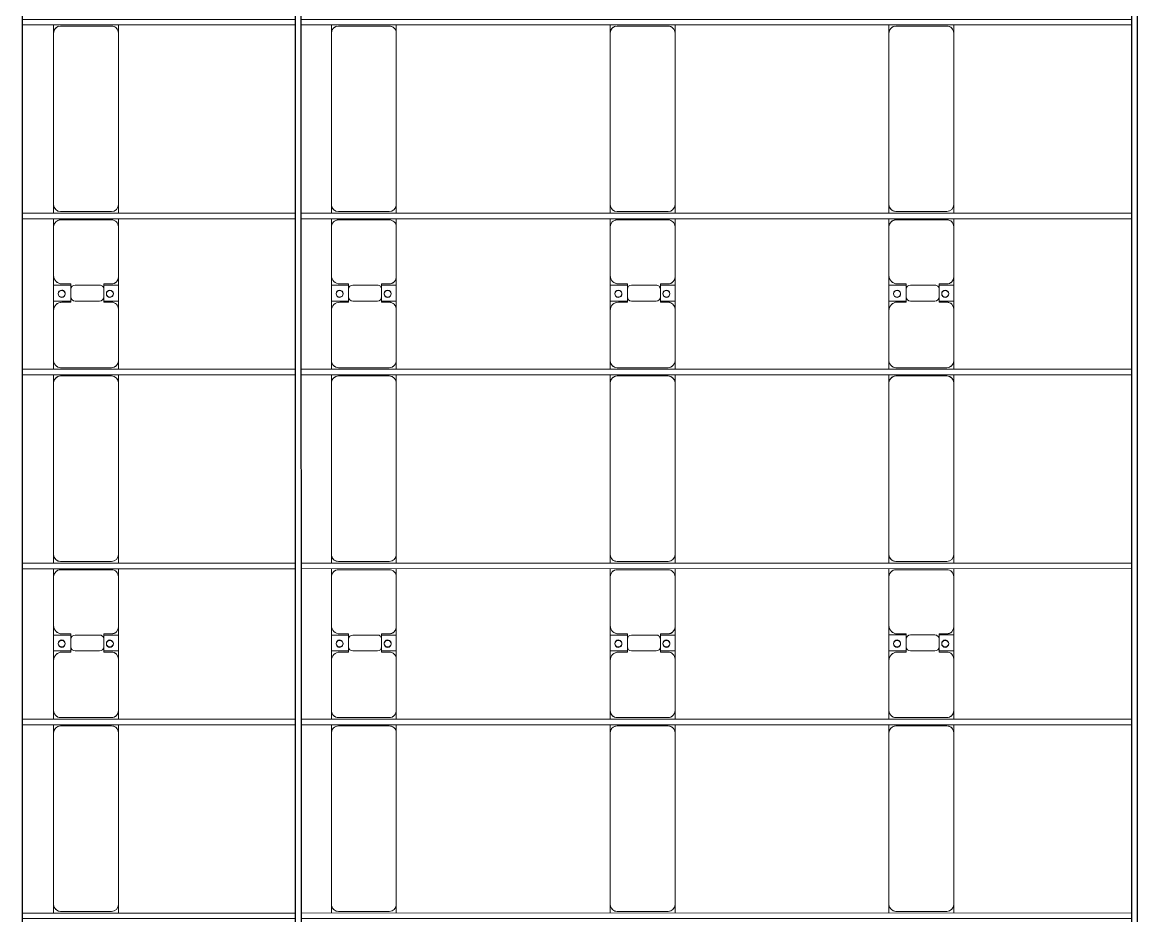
# Model space of a CAD drawing. Header units: millimetres. Extents: x -496478 to -186190, y -204059 to -87354.
# Drawn here: x -465192 to -457231, y -137464 to -131054 of the extents above; entities that cross this region are included whole.
import ezdxf

# ---------------------------------------------------------------- set-up
doc = ezdxf.new("R2010")
doc.units = ezdxf.units.MM
for name, color, linetype, lineweight in [('A-DETL-MBND', 5, 'Continuous', 9), ('A-GENM', 13, 'Continuous', 9), ('S-BEAM', 12, 'Continuous', 9)]:
    doc.layers.add(name, color=color, linetype=linetype, lineweight=lineweight)

# ---------------------------------------------------------------- blocks, each defined once
blk = doc.blocks.new('Dầm C52 - Dầm C52-24978-BỐ TRÍ KHUNG KẾT CẤU BÈ PIN 01')
at = {"layer": 'S-BEAM', "color": 1}
for p, q in [((67389.1, 20), (73349.1, 20)), ((73389.1, 20), (75349.1, 20)), ((73349.1, -20), (67389.1, -20)), ((75349.1, -20), (73389.1, -20))]:
    blk.add_line(p, q, dxfattribs=at)
blk = doc.blocks.new('Dai phao do pin - DẢI PHAO ĐỠ PIN-V105-BỐ TRÍ KHUNG KẾT CẤU BÈ PIN 01')
at = {"layer": 'A-DETL-MBND', "color": 8}
for p, q in [((44498, 241.6), (44559.7, 241.6)), ((45790.3, 241.6), (44559.7, 241.6)), ((45790.3, 241.6), (45848, 241.6)), ((45888, 241.6), (45949.7, 241.6)), ((46309.7, 241.6), (45949.7, 241.6)), ((46309.7, 241.6), (46492.2, 241.6)), ((46377.8, 241.6), (46560.3, 241.6)), ((46377.8, 118.2), (46377.8, 241.6)), ((46492.2, 241.6), (46492.2, 118.2)), ((46910.3, 241.6), (46560.3, 241.6)), ((46910.3, 241.6), (46968, 241.6)), ((47008, 241.6), (47069.7, 241.6)), ((48300.3, 241.6), (47069.7, 241.6)), ((48300.3, 241.6), (48358, 241.6)), ((48398, 241.6), (48459.7, 241.6)), ((48819.7, 241.6), (48459.7, 241.6)), ((48819.7, 241.6), (49002.2, 241.6)), ((48887.8, 241.6), (49070.3, 241.6)), ((48887.8, 118.2), (48887.8, 241.6)), ((49002.2, 241.6), (49002.2, 118.2)), ((49420.3, 241.6), (49070.3, 241.6)), ((49420.3, 241.6), (49478, 241.6)), ((49518, 241.6), (49579.7, 241.6)), ((50810.3, 241.6), (49579.7, 241.6)), ((50810.3, 241.6), (50868, 241.6)), ((44509.7, 191.6), (44509.7, -173.4)), ((45840.3, -173.4), (45840.3, 191.6)), ((45899.7, 191.6), (45899.7, -173.4)), ((46369.7, 118.2), (46369.7, 181.6)), ((46500.3, 181.6), (46500.3, 118.2)), ((46960.3, -173.4), (46960.3, 191.6)), ((47019.7, 191.6), (47019.7, -173.4)), ((48350.3, -173.4), (48350.3, 191.6)), ((48409.7, 191.6), (48409.7, -173.4)), ((48879.7, 118.2), (48879.7, 181.6)), ((49010.3, 181.6), (49010.3, 118.2)), ((49470.3, -173.4), (49470.3, 191.6)), ((49529.7, 191.6), (49529.7, -173.4)), ((50860.3, -173.4), (50860.3, 191.6)), ((46462.2, 118.2), (46369.7, 118.2)), ((46377.8, 88.2), (46377.8, -88.2)), ((46500.3, 118.2), (46407.8, 118.2)), ((46492.2, -88.2), (46492.2, 88.2)), ((48972.2, 118.2), (48879.7, 118.2)), ((48887.8, 88.2), (48887.8, -88.2)), ((49010.3, 118.2), (48917.8, 118.2)), ((49002.2, -88.2), (49002.2, 88.2)), ((46369.7, -173.4), (46369.7, -118.2)), ((46369.7, -118.2), (46462.2, -118.2)), ((46377.8, -223.4), (46377.8, -118.2)), ((46407.8, -118.2), (46500.3, -118.2)), ((46492.2, -118.2), (46492.2, -223.4)), ((46500.3, -118.2), (46500.3, -173.4)), ((48879.7, -173.4), (48879.7, -118.2)), ((48879.7, -118.2), (48972.2, -118.2)), ((48887.8, -223.4), (48887.8, -118.2)), ((48917.8, -118.2), (49010.3, -118.2)), ((49002.2, -118.2), (49002.2, -223.4)), ((49010.3, -118.2), (49010.3, -173.4)), ((44559.7, -223.4), (44498, -223.4)), ((44559.7, -223.4), (45790.3, -223.4)), ((45848, -223.4), (45790.3, -223.4)), ((45949.7, -223.4), (45888, -223.4)), ((45949.7, -223.4), (46319.7, -223.4)), ((46492.2, -223.4), (46319.7, -223.4)), ((46550.3, -223.4), (46377.8, -223.4)), ((46550.3, -223.4), (46910.3, -223.4)), ((46968, -223.4), (46910.3, -223.4)), ((47069.7, -223.4), (47008, -223.4)), ((47069.7, -223.4), (48300.3, -223.4)), ((48358, -223.4), (48300.3, -223.4)), ((48459.7, -223.4), (48398, -223.4)), ((48459.7, -223.4), (48829.7, -223.4)), ((49002.2, -223.4), (48829.7, -223.4)), ((49060.3, -223.4), (48887.8, -223.4)), ((49060.3, -223.4), (49420.3, -223.4)), ((49478, -223.4), (49420.3, -223.4)), ((49579.7, -223.4), (49518, -223.4)), ((49579.7, -223.4), (50810.3, -223.4)), ((50868, -223.4), (50810.3, -223.4))]:
    blk.add_line(p, q, dxfattribs=at)
for centre, radius, start, end in [((44559.7, 191.6), 50, 90, 180), ((44559.7, 191.6), 50, 105, 180), ((45790.3, 191.6), 50, 0, 90), ((45790.3, 191.6), 50, 15, 90), ((45949.7, 191.6), 50, 90, 180), ((46309.7, 181.6), 60, 0, 90), ((46560.3, 181.6), 60, 90, 180), ((46910.3, 191.6), 50, 360, 90), ((47069.7, 191.6), 50, 90, 180), ((47069.7, 191.6), 50, 105, 180), ((48300.3, 191.6), 50, 0, 90), ((48300.3, 191.6), 50, 45, 90), ((48459.7, 191.6), 50, 90, 180), ((48819.7, 181.6), 60, 0, 90), ((49070.3, 181.6), 60, 90, 180), ((49420.3, 191.6), 50, 0, 90), ((49579.7, 191.6), 50, 90, 180), ((49579.7, 191.6), 50, 105, 180), ((50810.3, 191.6), 50, 0, 90), ((50810.3, 191.6), 50, 15, 90), ((45949.7, 191.6), 50, 135, 180), ((46309.7, 181.6), 60, 0, 45), ((46428.6, 183.2), 25, 0, 180), ((46428.6, 183.2), 25, 180, 0), ((46431.4, 183.2), 25, 0, 180), ((46431.4, 183.2), 25, 180, 0), ((46431.4, 183.2), 25, 180, 195), ((46560.3, 181.6), 60, 135, 180), ((46910.3, 191.6), 50, 360, 45), ((48300.3, 191.6), 50, 15, 42.26339), ((48459.7, 191.6), 50, 135, 180), ((48819.7, 181.6), 60, 0, 45), ((48938.6, 183.2), 25, 0, 180), ((48938.6, 183.2), 25, 180, 0), ((48941.4, 183.2), 25, 360, 180), ((48941.4, 183.2), 25, 180, 360), ((48941.4, 183.2), 25, 180, 195), ((49070.3, 181.6), 60, 135, 180), ((49420.3, 191.6), 50, 0, 45), ((46407.8, 88.2), 30, 90, 180), ((46462.2, 88.2), 30, 360, 90), ((48917.8, 88.2), 30, 90, 180), ((48972.2, 88.2), 30, 360, 90), ((46407.8, -88.2), 30, 180, 270), ((46428.6, -161.8), 25, 0, 180), ((46431.4, -161.8), 25, 0, 180), ((46431.4, -161.8), 25, 120, 180), ((46431.4, -161.8), 25, 75, 105), ((46428.6, -161.8), 25, 75, 90), ((46428.6, -161.8), 25, 30, 45), ((46428.6, -161.8), 25, 0, 15), ((46462.2, -88.2), 30, 270, 0), ((48917.8, -88.2), 30, 180, 270), ((48938.6, -161.8), 25, 0, 180), ((48941.4, -161.8), 25, 0, 180), ((48941.4, -161.8), 25, 120, 180), ((48941.4, -161.8), 25, 75, 105), ((48938.6, -161.8), 25, 75, 90), ((48938.6, -161.8), 25, 30, 45), ((48938.6, -161.8), 25, 0, 15), ((48972.2, -88.2), 30, 270, 0), ((44559.7, -173.4), 50, 180, 270), ((44559.7, -173.4), 50, 180, 270), ((45790.3, -173.4), 50, 270, 0), ((45790.3, -173.4), 50, 285, 0), ((45949.7, -173.4), 50, 180, 270), ((45949.7, -173.4), 50, 180, 225), ((46319.7, -173.4), 50, 270, 0), ((46319.7, -173.4), 50, 315, 0), ((46428.6, -161.8), 25, 180, 360), ((46431.4, -161.8), 25, 180, 0), ((46550.3, -173.4), 50, 180, 270), ((46550.3, -173.4), 50, 180, 225), ((46910.3, -173.4), 50, 270, 0), ((46910.3, -173.4), 50, 315, 0), ((47069.7, -173.4), 50, 180, 270), ((47069.7, -173.4), 50, 180, 270), ((48300.3, -173.4), 50, 270, 360), ((48300.3, -173.4), 50, 285, 315), ((48300.3, -173.4), 50, 317.72582, 360), ((48459.7, -173.4), 50, 180, 270), ((48459.7, -173.4), 50, 180, 225), ((48829.7, -173.4), 50, 270, 360), ((48829.7, -173.4), 50, 315, 360), ((48938.6, -161.8), 25, 180, 360), ((48941.4, -161.8), 25, 180, 360), ((49060.3, -173.4), 50, 180, 270), ((49060.3, -173.4), 50, 180, 225), ((49420.3, -173.4), 50, 270, 0), ((49420.3, -173.4), 50, 315, 0), ((49579.7, -173.4), 50, 180, 270), ((49579.7, -173.4), 50, 180, 270), ((50810.3, -173.4), 50, 270, 0), ((50810.3, -173.4), 50, 285, 0)]:
    blk.add_arc(centre, radius, start, end, dxfattribs=at)
blk = doc.blocks.new('Dai phao do pin - DẢI PHAO ĐỠ PIN-V106-BỐ TRÍ KHUNG KẾT CẤU BÈ PIN 01')
at = {"layer": 'A-DETL-MBND', "color": 8}
for p, q in [((44498, 241.6), (44559.7, 241.6)), ((45790.3, 241.6), (44559.7, 241.6)), ((45790.3, 241.6), (45848, 241.6)), ((45888, 241.6), (45949.7, 241.6)), ((46309.7, 241.6), (45949.7, 241.6)), ((46309.7, 241.6), (46492.2, 241.6)), ((46377.8, 241.6), (46560.3, 241.6)), ((46377.8, 118.2), (46377.8, 241.6)), ((46492.2, 241.6), (46492.2, 118.2)), ((46910.3, 241.6), (46560.3, 241.6)), ((46910.3, 241.6), (46968, 241.6)), ((47008, 241.6), (47069.7, 241.6)), ((48300.3, 241.6), (47069.7, 241.6)), ((48300.3, 241.6), (48358, 241.6)), ((48398, 241.6), (48459.7, 241.6)), ((48819.7, 241.6), (48459.7, 241.6)), ((48819.7, 241.6), (49002.2, 241.6)), ((48887.8, 241.6), (49070.3, 241.6)), ((48887.8, 118.2), (48887.8, 241.6)), ((49002.2, 241.6), (49002.2, 118.2)), ((49420.3, 241.6), (49070.3, 241.6)), ((49420.3, 241.6), (49478, 241.6)), ((49518, 241.6), (49579.7, 241.6)), ((50810.3, 241.6), (49579.7, 241.6)), ((50810.3, 241.6), (50868, 241.6)), ((44509.7, 191.6), (44509.7, -173.4)), ((45840.3, -173.4), (45840.3, 191.6)), ((45899.7, 191.6), (45899.7, -173.4)), ((46369.7, 118.2), (46369.7, 181.6)), ((46500.3, 181.6), (46500.3, 118.2)), ((46960.3, -173.4), (46960.3, 191.6)), ((47019.7, 191.6), (47019.7, -173.4)), ((48350.3, -173.4), (48350.3, 191.6)), ((48409.7, 191.6), (48409.7, -173.4)), ((48879.7, 118.2), (48879.7, 181.6)), ((49010.3, 181.6), (49010.3, 118.2)), ((49470.3, -173.4), (49470.3, 191.6)), ((49529.7, 191.6), (49529.7, -173.4)), ((50860.3, -173.4), (50860.3, 191.6)), ((46462.2, 118.2), (46369.7, 118.2)), ((46377.8, 88.2), (46377.8, -88.2)), ((46500.3, 118.2), (46407.8, 118.2)), ((46492.2, -88.2), (46492.2, 88.2)), ((48972.2, 118.2), (48879.7, 118.2)), ((48887.8, 88.2), (48887.8, -88.2)), ((49010.3, 118.2), (48917.8, 118.2)), ((49002.2, -88.2), (49002.2, 88.2)), ((46369.7, -173.4), (46369.7, -118.2)), ((46369.7, -118.2), (46462.2, -118.2)), ((46377.8, -223.4), (46377.8, -118.2)), ((46407.8, -118.2), (46500.3, -118.2)), ((46492.2, -118.2), (46492.2, -223.4)), ((46500.3, -118.2), (46500.3, -173.4)), ((48879.7, -173.4), (48879.7, -118.2)), ((48879.7, -118.2), (48972.2, -118.2)), ((48887.8, -223.4), (48887.8, -118.2)), ((48917.8, -118.2), (49010.3, -118.2)), ((49002.2, -118.2), (49002.2, -223.4)), ((49010.3, -118.2), (49010.3, -173.4)), ((44559.7, -223.4), (44498, -223.4)), ((44559.7, -223.4), (45790.3, -223.4)), ((45848, -223.4), (45790.3, -223.4)), ((45949.7, -223.4), (45888, -223.4)), ((45949.7, -223.4), (46319.7, -223.4)), ((46492.2, -223.4), (46319.7, -223.4)), ((46550.3, -223.4), (46377.8, -223.4)), ((46550.3, -223.4), (46910.3, -223.4)), ((46968, -223.4), (46910.3, -223.4)), ((47069.7, -223.4), (47008, -223.4)), ((47069.7, -223.4), (48300.3, -223.4)), ((48358, -223.4), (48300.3, -223.4)), ((48459.7, -223.4), (48398, -223.4)), ((48459.7, -223.4), (48829.7, -223.4)), ((49002.2, -223.4), (48829.7, -223.4)), ((49060.3, -223.4), (48887.8, -223.4)), ((49060.3, -223.4), (49420.3, -223.4)), ((49478, -223.4), (49420.3, -223.4)), ((49579.7, -223.4), (49518, -223.4)), ((49579.7, -223.4), (50810.3, -223.4)), ((50868, -223.4), (50810.3, -223.4))]:
    blk.add_line(p, q, dxfattribs=at)
for centre, radius, start, end in [((44559.7, 191.6), 50, 90, 180), ((44559.7, 191.6), 50, 105, 180), ((45790.3, 191.6), 50, 0, 90), ((45790.3, 191.6), 50, 15, 90), ((45949.7, 191.6), 50, 90, 180), ((46309.7, 181.6), 60, 0, 90), ((46560.3, 181.6), 60, 90, 180), ((46910.3, 191.6), 50, 360, 90), ((47069.7, 191.6), 50, 90, 180), ((47069.7, 191.6), 50, 105, 180), ((48300.3, 191.6), 50, 0, 90), ((48300.3, 191.6), 50, 45, 90), ((48459.7, 191.6), 50, 90, 180), ((48819.7, 181.6), 60, 0, 90), ((49070.3, 181.6), 60, 90, 180), ((49420.3, 191.6), 50, 0, 90), ((49579.7, 191.6), 50, 90, 180), ((49579.7, 191.6), 50, 105, 180), ((50810.3, 191.6), 50, 0, 90), ((50810.3, 191.6), 50, 15, 90), ((45949.7, 191.6), 50, 135, 180), ((46309.7, 181.6), 60, 0, 45), ((46428.6, 183.2), 25, 0, 180), ((46428.6, 183.2), 25, 180, 0), ((46431.4, 183.2), 25, 0, 180), ((46431.4, 183.2), 25, 180, 0), ((46431.4, 183.2), 25, 180, 195), ((46560.3, 181.6), 60, 135, 180), ((46910.3, 191.6), 50, 360, 45), ((48300.3, 191.6), 50, 15, 42.2134), ((48459.7, 191.6), 50, 135, 180), ((48819.7, 181.6), 60, 0, 45), ((48938.6, 183.2), 25, 0, 180), ((48938.6, 183.2), 25, 180, 0), ((48941.4, 183.2), 25, 360, 180), ((48941.4, 183.2), 25, 180, 360), ((48941.4, 183.2), 25, 180, 195), ((49070.3, 181.6), 60, 135, 180), ((49420.3, 191.6), 50, 0, 45), ((46407.8, 88.2), 30, 90, 180), ((46462.2, 88.2), 30, 360, 90), ((48917.8, 88.2), 30, 90, 180), ((48972.2, 88.2), 30, 360, 90), ((46407.8, -88.2), 30, 180, 270), ((46428.6, -161.8), 25, 0, 180), ((46431.4, -161.8), 25, 0, 180), ((46431.4, -161.8), 25, 120, 180), ((46431.4, -161.8), 25, 75, 105), ((46428.6, -161.8), 25, 75, 90), ((46428.6, -161.8), 25, 30, 45), ((46428.6, -161.8), 25, 0, 15), ((46462.2, -88.2), 30, 270, 0), ((48917.8, -88.2), 30, 180, 270), ((48938.6, -161.8), 25, 0, 180), ((48941.4, -161.8), 25, 0, 180), ((48941.4, -161.8), 25, 120, 180), ((48941.4, -161.8), 25, 75, 105), ((48938.6, -161.8), 25, 75, 90), ((48938.6, -161.8), 25, 30, 45), ((48938.6, -161.8), 25, 0, 15), ((48972.2, -88.2), 30, 270, 0), ((44559.7, -173.4), 50, 180, 270), ((44559.7, -173.4), 50, 180, 270), ((45790.3, -173.4), 50, 270, 0), ((45790.3, -173.4), 50, 285, 0), ((45949.7, -173.4), 50, 180, 270), ((45949.7, -173.4), 50, 180, 225), ((46319.7, -173.4), 50, 270, 0), ((46319.7, -173.4), 50, 315, 0), ((46428.6, -161.8), 25, 180, 360), ((46431.4, -161.8), 25, 180, 0), ((46550.3, -173.4), 50, 180, 270), ((46550.3, -173.4), 50, 180, 225), ((46910.3, -173.4), 50, 270, 0), ((46910.3, -173.4), 50, 315, 0), ((47069.7, -173.4), 50, 180, 270), ((47069.7, -173.4), 50, 180, 270), ((48300.3, -173.4), 50, 270, 360), ((48300.3, -173.4), 50, 285, 315), ((48300.3, -173.4), 50, 317.77581, 360), ((48459.7, -173.4), 50, 180, 270), ((48459.7, -173.4), 50, 180, 225), ((48829.7, -173.4), 50, 270, 360), ((48829.7, -173.4), 50, 315, 360), ((48938.6, -161.8), 25, 180, 360), ((48941.4, -161.8), 25, 180, 360), ((49060.3, -173.4), 50, 180, 270), ((49060.3, -173.4), 50, 180, 225), ((49420.3, -173.4), 50, 270, 0), ((49420.3, -173.4), 50, 315, 0), ((49579.7, -173.4), 50, 180, 270), ((49579.7, -173.4), 50, 180, 270), ((50810.3, -173.4), 50, 270, 0), ((50810.3, -173.4), 50, 285, 0)]:
    blk.add_arc(centre, radius, start, end, dxfattribs=at)
blk = doc.blocks.new('Dai phao do pin - DẢI PHAO ĐỠ PIN-V107-BỐ TRÍ KHUNG KẾT CẤU BÈ PIN 01')
at = {"layer": 'A-DETL-MBND', "color": 8}
for p, q in [((44498, 241.6), (44559.7, 241.6)), ((45790.3, 241.6), (44559.7, 241.6)), ((45790.3, 241.6), (45848, 241.6)), ((45888, 241.6), (45949.7, 241.6)), ((46309.7, 241.6), (45949.7, 241.6)), ((46309.7, 241.6), (46492.2, 241.6)), ((46377.8, 241.6), (46560.3, 241.6)), ((46377.8, 118.2), (46377.8, 241.6)), ((46492.2, 241.6), (46492.2, 118.2)), ((46910.3, 241.6), (46560.3, 241.6)), ((46910.3, 241.6), (46968, 241.6)), ((47008, 241.6), (47069.7, 241.6)), ((48300.3, 241.6), (47069.7, 241.6)), ((48300.3, 241.6), (48358, 241.6)), ((48398, 241.6), (48459.7, 241.6)), ((48819.7, 241.6), (48459.7, 241.6)), ((48819.7, 241.6), (49002.2, 241.6)), ((48887.8, 241.6), (49070.3, 241.6)), ((48887.8, 118.2), (48887.8, 241.6)), ((49002.2, 241.6), (49002.2, 118.2)), ((49420.3, 241.6), (49070.3, 241.6)), ((49420.3, 241.6), (49478, 241.6)), ((49518, 241.6), (49579.7, 241.6)), ((50810.3, 241.6), (49579.7, 241.6)), ((50810.3, 241.6), (50868, 241.6)), ((44509.7, 191.6), (44509.7, -173.4)), ((45840.3, -173.4), (45840.3, 191.6)), ((45899.7, 191.6), (45899.7, -173.4)), ((46369.7, 118.2), (46369.7, 181.6)), ((46500.3, 181.6), (46500.3, 118.2)), ((46960.3, -173.4), (46960.3, 191.6)), ((47019.7, 191.6), (47019.7, -173.4)), ((48350.3, -173.4), (48350.3, 191.6)), ((48409.7, 191.6), (48409.7, -173.4)), ((48879.7, 118.2), (48879.7, 181.6)), ((49010.3, 181.6), (49010.3, 118.2)), ((49470.3, -173.4), (49470.3, 191.6)), ((49529.7, 191.6), (49529.7, -173.4)), ((50860.3, -173.4), (50860.3, 191.6)), ((46462.2, 118.2), (46369.7, 118.2)), ((46377.8, 88.2), (46377.8, -88.2)), ((46500.3, 118.2), (46407.8, 118.2)), ((46492.2, -88.2), (46492.2, 88.2)), ((48972.2, 118.2), (48879.7, 118.2)), ((48887.8, 88.2), (48887.8, -88.2)), ((49010.3, 118.2), (48917.8, 118.2)), ((49002.2, -88.2), (49002.2, 88.2)), ((46369.7, -173.4), (46369.7, -118.2)), ((46369.7, -118.2), (46462.2, -118.2)), ((46377.8, -223.4), (46377.8, -118.2)), ((46407.8, -118.2), (46500.3, -118.2)), ((46492.2, -118.2), (46492.2, -223.4)), ((46500.3, -118.2), (46500.3, -173.4)), ((48879.7, -173.4), (48879.7, -118.2)), ((48879.7, -118.2), (48972.2, -118.2)), ((48887.8, -223.4), (48887.8, -118.2)), ((48917.8, -118.2), (49010.3, -118.2)), ((49002.2, -118.2), (49002.2, -223.4)), ((49010.3, -118.2), (49010.3, -173.4)), ((44559.7, -223.4), (44498, -223.4)), ((44559.7, -223.4), (45790.3, -223.4)), ((45848, -223.4), (45790.3, -223.4)), ((45949.7, -223.4), (45888, -223.4)), ((45949.7, -223.4), (46319.7, -223.4)), ((46492.2, -223.4), (46319.7, -223.4)), ((46550.3, -223.4), (46377.8, -223.4)), ((46550.3, -223.4), (46910.3, -223.4)), ((46968, -223.4), (46910.3, -223.4)), ((47069.7, -223.4), (47008, -223.4)), ((47069.7, -223.4), (48300.3, -223.4)), ((48358, -223.4), (48300.3, -223.4)), ((48459.7, -223.4), (48398, -223.4)), ((48459.7, -223.4), (48829.7, -223.4)), ((49002.2, -223.4), (48829.7, -223.4)), ((49060.3, -223.4), (48887.8, -223.4)), ((49060.3, -223.4), (49420.3, -223.4)), ((49478, -223.4), (49420.3, -223.4)), ((49579.7, -223.4), (49518, -223.4)), ((49579.7, -223.4), (50810.3, -223.4)), ((50868, -223.4), (50810.3, -223.4))]:
    blk.add_line(p, q, dxfattribs=at)
for centre, radius, start, end in [((44559.7, 191.6), 50, 90, 180), ((44559.7, 191.6), 50, 105, 180), ((45790.3, 191.6), 50, 0, 90), ((45790.3, 191.6), 50, 15, 90), ((45949.7, 191.6), 50, 90, 180), ((46309.7, 181.6), 60, 0, 90), ((46560.3, 181.6), 60, 90, 180), ((46910.3, 191.6), 50, 360, 90), ((47069.7, 191.6), 50, 90, 180), ((47069.7, 191.6), 50, 105, 180), ((48300.3, 191.6), 50, 0, 90), ((48300.3, 191.6), 50, 45, 90), ((48459.7, 191.6), 50, 90, 180), ((48819.7, 181.6), 60, 0, 90), ((49070.3, 181.6), 60, 90, 180), ((49420.3, 191.6), 50, 0, 90), ((49579.7, 191.6), 50, 90, 180), ((49579.7, 191.6), 50, 105, 180), ((50810.3, 191.6), 50, 0, 90), ((50810.3, 191.6), 50, 15, 90), ((45949.7, 191.6), 50, 135, 180), ((46309.7, 181.6), 60, 0, 45), ((46428.6, 183.2), 25, 0, 180), ((46428.6, 183.2), 25, 180, 0), ((46431.4, 183.2), 25, 0, 180), ((46431.4, 183.2), 25, 180, 0), ((46431.4, 183.2), 25, 180, 195), ((46560.3, 181.6), 60, 135, 180), ((46910.3, 191.6), 50, 360, 45), ((48300.3, 191.6), 50, 15, 42.16341), ((48459.7, 191.6), 50, 135, 180), ((48819.7, 181.6), 60, 0, 45), ((48938.6, 183.2), 25, 0, 180), ((48938.6, 183.2), 25, 180, 0), ((48941.4, 183.2), 25, 360, 180), ((48941.4, 183.2), 25, 180, 360), ((48941.4, 183.2), 25, 180, 195), ((49070.3, 181.6), 60, 135, 180), ((49420.3, 191.6), 50, 0, 45), ((46407.8, 88.2), 30, 90, 180), ((46462.2, 88.2), 30, 360, 90), ((48917.8, 88.2), 30, 90, 180), ((48972.2, 88.2), 30, 360, 90), ((46407.8, -88.2), 30, 180, 270), ((46428.6, -161.8), 25, 0, 180), ((46431.4, -161.8), 25, 0, 180), ((46431.4, -161.8), 25, 120, 180), ((46431.4, -161.8), 25, 75, 105), ((46428.6, -161.8), 25, 75, 90), ((46428.6, -161.8), 25, 30, 45), ((46428.6, -161.8), 25, 0, 15), ((46462.2, -88.2), 30, 270, 0), ((48917.8, -88.2), 30, 180, 270), ((48938.6, -161.8), 25, 0, 180), ((48941.4, -161.8), 25, 0, 180), ((48941.4, -161.8), 25, 120, 180), ((48941.4, -161.8), 25, 75, 105), ((48938.6, -161.8), 25, 75, 90), ((48938.6, -161.8), 25, 30, 45), ((48938.6, -161.8), 25, 0, 15), ((48972.2, -88.2), 30, 270, 0), ((44559.7, -173.4), 50, 180, 270), ((44559.7, -173.4), 50, 180, 270), ((45790.3, -173.4), 50, 270, 0), ((45790.3, -173.4), 50, 285, 0), ((45949.7, -173.4), 50, 180, 270), ((45949.7, -173.4), 50, 180, 225), ((46319.7, -173.4), 50, 270, 0), ((46319.7, -173.4), 50, 315, 0), ((46428.6, -161.8), 25, 180, 360), ((46431.4, -161.8), 25, 180, 0), ((46550.3, -173.4), 50, 180, 270), ((46550.3, -173.4), 50, 180, 225), ((46910.3, -173.4), 50, 270, 0), ((46910.3, -173.4), 50, 315, 0), ((47069.7, -173.4), 50, 180, 270), ((47069.7, -173.4), 50, 180, 270), ((48300.3, -173.4), 50, 270, 360), ((48300.3, -173.4), 50, 285, 315), ((48300.3, -173.4), 50, 317.8258, 360), ((48459.7, -173.4), 50, 180, 270), ((48459.7, -173.4), 50, 180, 225), ((48829.7, -173.4), 50, 270, 360), ((48829.7, -173.4), 50, 315, 360), ((48938.6, -161.8), 25, 180, 360), ((48941.4, -161.8), 25, 180, 360), ((49060.3, -173.4), 50, 180, 270), ((49060.3, -173.4), 50, 180, 225), ((49420.3, -173.4), 50, 270, 0), ((49420.3, -173.4), 50, 315, 0), ((49579.7, -173.4), 50, 180, 270), ((49579.7, -173.4), 50, 180, 270), ((50810.3, -173.4), 50, 270, 0), ((50810.3, -173.4), 50, 285, 0)]:
    blk.add_arc(centre, radius, start, end, dxfattribs=at)
blk = doc.blocks.new('Dai phao do pin - DẢI PHAO ĐỠ PIN-24231-BỐ TRÍ KHUNG KẾT CẤU BÈ PIN 01')
at = {"layer": 'A-DETL-MBND', "color": 8}
for p, q in [((59558, 241.6), (59619.7, 241.6)), ((60850.3, 241.6), (59619.7, 241.6)), ((60850.3, 241.6), (60908, 241.6)), ((60948, 241.6), (61009.7, 241.6)), ((61369.7, 241.6), (61009.7, 241.6)), ((61369.7, 241.6), (61552.2, 241.6)), ((61437.8, 241.6), (61620.3, 241.6)), ((61437.8, 118.2), (61437.8, 241.6)), ((61552.2, 241.6), (61552.2, 118.2)), ((61970.3, 241.6), (61620.3, 241.6)), ((61970.3, 241.6), (62028, 241.6)), ((62068, 241.6), (62129.7, 241.6)), ((63360.3, 241.6), (62129.7, 241.6)), ((63360.3, 241.6), (63418, 241.6)), ((63458, 241.6), (63519.7, 241.6)), ((63879.7, 241.6), (63519.7, 241.6)), ((63879.7, 241.6), (64062.2, 241.6)), ((63947.8, 241.6), (64130.3, 241.6)), ((63947.8, 118.2), (63947.8, 241.6)), ((64062.2, 241.6), (64062.2, 118.2)), ((64480.3, 241.6), (64130.3, 241.6)), ((64480.3, 241.6), (64538, 241.6)), ((64578, 241.6), (64639.7, 241.6)), ((65870.3, 241.6), (64639.7, 241.6)), ((65870.3, 241.6), (65928, 241.6)), ((59569.7, 191.6), (59569.7, -173.4)), ((60900.3, -173.4), (60900.3, 191.6)), ((60959.7, 191.6), (60959.7, -173.4)), ((61429.7, 118.2), (61429.7, 181.6)), ((61560.3, 181.6), (61560.3, 118.2)), ((62020.3, -173.4), (62020.3, 191.6)), ((62079.7, 191.6), (62079.7, -173.4)), ((63410.3, -173.4), (63410.3, 191.6)), ((63469.7, 191.6), (63469.7, -173.4)), ((63939.7, 118.2), (63939.7, 181.6)), ((64070.3, 181.6), (64070.3, 118.2)), ((64530.3, -173.4), (64530.3, 191.6)), ((64589.7, 191.6), (64589.7, -173.4)), ((65920.3, -173.4), (65920.3, 191.6)), ((61522.2, 118.2), (61429.7, 118.2)), ((61437.8, 88.2), (61437.8, -88.2)), ((61560.3, 118.2), (61467.8, 118.2)), ((61552.2, -88.2), (61552.2, 88.2)), ((64032.2, 118.2), (63939.7, 118.2)), ((63947.8, 88.2), (63947.8, -88.2)), ((64070.3, 118.2), (63977.8, 118.2)), ((64062.2, -88.2), (64062.2, 88.2)), ((61429.7, -173.4), (61429.7, -118.2)), ((61429.7, -118.2), (61522.2, -118.2)), ((61437.8, -223.4), (61437.8, -118.2)), ((61467.8, -118.2), (61560.3, -118.2)), ((61552.2, -118.2), (61552.2, -223.4)), ((61560.3, -118.2), (61560.3, -173.4)), ((63939.7, -173.4), (63939.7, -118.2)), ((63939.7, -118.2), (64032.2, -118.2)), ((63947.8, -223.4), (63947.8, -118.2)), ((63977.8, -118.2), (64070.3, -118.2)), ((64062.2, -118.2), (64062.2, -223.4)), ((64070.3, -118.2), (64070.3, -173.4)), ((59619.7, -223.4), (59558, -223.4)), ((59619.7, -223.4), (60850.3, -223.4)), ((60908, -223.4), (60850.3, -223.4)), ((61009.7, -223.4), (60948, -223.4)), ((61009.7, -223.4), (61379.7, -223.4)), ((61552.2, -223.4), (61379.7, -223.4)), ((61610.3, -223.4), (61437.8, -223.4)), ((61610.3, -223.4), (61970.3, -223.4)), ((62028, -223.4), (61970.3, -223.4)), ((62129.7, -223.4), (62068, -223.4)), ((62129.7, -223.4), (63360.3, -223.4)), ((63418, -223.4), (63360.3, -223.4)), ((63519.7, -223.4), (63458, -223.4)), ((63519.7, -223.4), (63889.7, -223.4)), ((64062.2, -223.4), (63889.7, -223.4)), ((64120.3, -223.4), (63947.8, -223.4)), ((64120.3, -223.4), (64480.3, -223.4)), ((64538, -223.4), (64480.3, -223.4)), ((64639.7, -223.4), (64578, -223.4)), ((64639.7, -223.4), (65870.3, -223.4)), ((65928, -223.4), (65870.3, -223.4))]:
    blk.add_line(p, q, dxfattribs=at)
for centre, radius, start, end in [((59619.7, 191.6), 50, 90, 180), ((59619.7, 191.6), 50, 105, 180), ((60850.3, 191.6), 50, 0, 90), ((60850.3, 191.6), 50, 15, 90), ((61009.7, 191.6), 50, 90, 180), ((61369.7, 181.6), 60, 0, 90), ((61620.3, 181.6), 60, 90, 180), ((61970.3, 191.6), 50, 0, 90), ((62129.7, 191.6), 50, 90, 180), ((62129.7, 191.6), 50, 105, 180), ((63360.3, 191.6), 50, 0, 90), ((63360.3, 191.6), 50, 45, 90), ((63519.7, 191.6), 50, 90, 180), ((63879.7, 181.6), 60, 0, 90), ((64130.3, 181.6), 60, 90, 180), ((64480.3, 191.6), 50, 0, 90), ((64639.7, 191.6), 50, 90, 180), ((64639.7, 191.6), 50, 105, 180), ((65870.3, 191.6), 50, 0, 90), ((65870.3, 191.6), 50, 15, 90), ((61009.7, 191.6), 50, 135, 180), ((61369.7, 181.6), 60, 0, 45), ((61488.6, 183.2), 25, 360, 180), ((61488.6, 183.2), 25, 180, 360), ((61491.4, 183.2), 25, 0, 180), ((61491.4, 183.2), 25, 180, 360), ((61491.4, 183.2), 25, 180, 195), ((61620.3, 181.6), 60, 135, 180), ((61970.3, 191.6), 50, 0, 45), ((63360.3, 191.6), 50, 15, 42.11359), ((63519.7, 191.6), 50, 135, 180), ((63879.7, 181.6), 60, 0, 45), ((63998.6, 183.2), 25, 0, 180), ((63998.6, 183.2), 25, 180, 360), ((64001.4, 183.2), 25, 0, 180), ((64001.4, 183.2), 25, 180, 0), ((64001.4, 183.2), 25, 180, 195), ((64130.3, 181.6), 60, 135, 180), ((64480.3, 191.6), 50, 0, 45), ((61467.8, 88.2), 30, 90, 180), ((61522.2, 88.2), 30, 0, 90), ((63977.8, 88.2), 30, 90, 180), ((64032.2, 88.2), 30, 0, 90), ((61467.8, -88.2), 30, 180, 270), ((61488.6, -161.8), 25, 360, 180), ((61491.4, -161.8), 25, 0, 180), ((61491.4, -161.8), 25, 120, 180), ((61491.4, -161.8), 25, 75, 105), ((61488.6, -161.8), 25, 75, 90), ((61488.6, -161.8), 25, 30, 45), ((61488.6, -161.8), 25, 360, 15), ((61522.2, -88.2), 30, 270, 0), ((63977.8, -88.2), 30, 180, 270), ((63998.6, -161.8), 25, 0, 180), ((64001.4, -161.8), 25, 0, 180), ((64001.4, -161.8), 25, 120, 180), ((64001.4, -161.8), 25, 75, 105), ((63998.6, -161.8), 25, 75, 90), ((63998.6, -161.8), 25, 30, 45), ((63998.6, -161.8), 25, 0, 15), ((64032.2, -88.2), 30, 270, 0), ((59619.7, -173.4), 50, 180, 270), ((59619.7, -173.4), 50, 180, 270), ((60850.3, -173.4), 50, 270, 0), ((60850.3, -173.4), 50, 285, 0), ((61009.7, -173.4), 50, 180, 270), ((61009.7, -173.4), 50, 180, 225), ((61379.7, -173.4), 50, 270, 360), ((61379.7, -173.4), 50, 315, 0), ((61488.6, -161.8), 25, 180, 360), ((61491.4, -161.8), 25, 180, 0), ((61610.3, -173.4), 50, 180, 270), ((61610.3, -173.4), 50, 180, 225), ((61970.3, -173.4), 50, 270, 0), ((61970.3, -173.4), 50, 315, 0), ((62129.7, -173.4), 50, 180, 270), ((62129.7, -173.4), 50, 180, 270), ((63360.3, -173.4), 50, 270, 360), ((63360.3, -173.4), 50, 285, 315), ((63360.3, -173.4), 50, 317.87562, 360), ((63519.7, -173.4), 50, 180, 270), ((63519.7, -173.4), 50, 180, 225), ((63889.7, -173.4), 50, 270, 0), ((63889.7, -173.4), 50, 315, 0), ((63998.6, -161.8), 25, 180, 0), ((64001.4, -161.8), 25, 180, 360), ((64120.3, -173.4), 50, 180, 270), ((64120.3, -173.4), 50, 180, 225), ((64480.3, -173.4), 50, 270, 0), ((64480.3, -173.4), 50, 315, 0), ((64639.7, -173.4), 50, 180, 270), ((64639.7, -173.4), 50, 180, 270), ((65870.3, -173.4), 50, 270, 0), ((65870.3, -173.4), 50, 285, 0)]:
    blk.add_arc(centre, radius, start, end, dxfattribs=at)
blk = doc.blocks.new('Dầm C52 - Hộp 40x60-25668-BỐ TRÍ KHUNG KẾT CẤU BÈ PIN 01')
at = {"layer": 'S-BEAM', "color": 3, "lineweight": 25}
for p, q in [((-37704.457606, 20), (37704.457606, 20)), ((37704.457606, -20), (-37704.457606, -20))]:
    blk.add_line(p, q, dxfattribs=at)
blk = doc.blocks.new('Dầm C52 - Hộp 40x60-25785-BỐ TRÍ KHUNG KẾT CẤU BÈ PIN 01')
at = {"layer": 'S-BEAM', "color": 3, "lineweight": 25}
blk.add_line((44702.3, -20), (-44702.3, -20), dxfattribs=at)
blk = doc.blocks.new('HOBANMONG_BEPIN 1_rvt-1-BỐ TRÍ KHUNG KẾT CẤU BÈ PIN 01')
at = {"layer": 'A-GENM', "lineweight": 9, "rotation": 90.00075860989342}
for name, p in [('Dai phao do pin - DẢI PHAO ĐỠ PIN-24231-BỐ TRÍ KHUNG KẾT CẤU BÈ PIN 01', (-464724.5, -197002)), ('Dai phao do pin - DẢI PHAO ĐỠ PIN-V107-BỐ TRÍ KHUNG KẾT CẤU BÈ PIN 01', (-462731.5, -181942)), ('Dai phao do pin - DẢI PHAO ĐỠ PIN-V106-BỐ TRÍ KHUNG KẾT CẤU BÈ PIN 01', (-460731.5, -181942)), ('Dai phao do pin - DẢI PHAO ĐỠ PIN-V105-BỐ TRÍ KHUNG KẾT CẤU BÈ PIN 01', (-458731.5, -181941.9))]:
    blk.add_blockref(name, p, dxfattribs=at)
at = {"layer": 'S-BEAM', "lineweight": 9}
for name, p, rotation in [('Dầm C52 - Hộp 40x60-25785-BỐ TRÍ KHUNG KẾT CẤU BÈ PIN 01', (-465211.9, -155049.4), 90.00075860989166), ('Dầm C52 - Hộp 40x60-25668-BỐ TRÍ KHUNG KẾT CẤU BÈ PIN 01', (-463212, -148051.5), 90.00075860989166), ('Dầm C52 - Hộp 40x60-25668-BỐ TRÍ KHUNG KẾT CẤU BÈ PIN 01', (-457212, -148051.5), 90.00075860989166), ('Dầm C52 - Dầm C52-24978-BỐ TRÍ KHUNG KẾT CẤU BÈ PIN 01', (-389843.1, -131053), 180.0007586094741), ('Dầm C52 - Dầm C52-24978-BỐ TRÍ KHUNG KẾT CẤU BÈ PIN 01', (-389843, -132443), 180.0007586094741), ('Dầm C52 - Dầm C52-24978-BỐ TRÍ KHUNG KẾT CẤU BÈ PIN 01', (-389843, -133563), 180.0007586094741), ('Dầm C52 - Dầm C52-24978-BỐ TRÍ KHUNG KẾT CẤU BÈ PIN 01', (-389843, -134953), 180.0007586094741), ('Dầm C52 - Dầm C52-24978-BỐ TRÍ KHUNG KẾT CẤU BÈ PIN 01', (-389843, -136073), 180.0007586094741), ('Dầm C52 - Dầm C52-24978-BỐ TRÍ KHUNG KẾT CẤU BÈ PIN 01', (-389843, -137463), 180.0007586094741)]:
    blk.add_blockref(name, p, dxfattribs=dict(at, rotation=rotation))

msp = doc.modelspace()

# ---------------------------------------------------------------- block references
at = {"lineweight": 5}
msp.add_blockref('HOBANMONG_BEPIN 1_rvt-1-BỐ TRÍ KHUNG KẾT CẤU BÈ PIN 01', (0, 0), dxfattribs=at)

doc.saveas('drawing.dxf')
